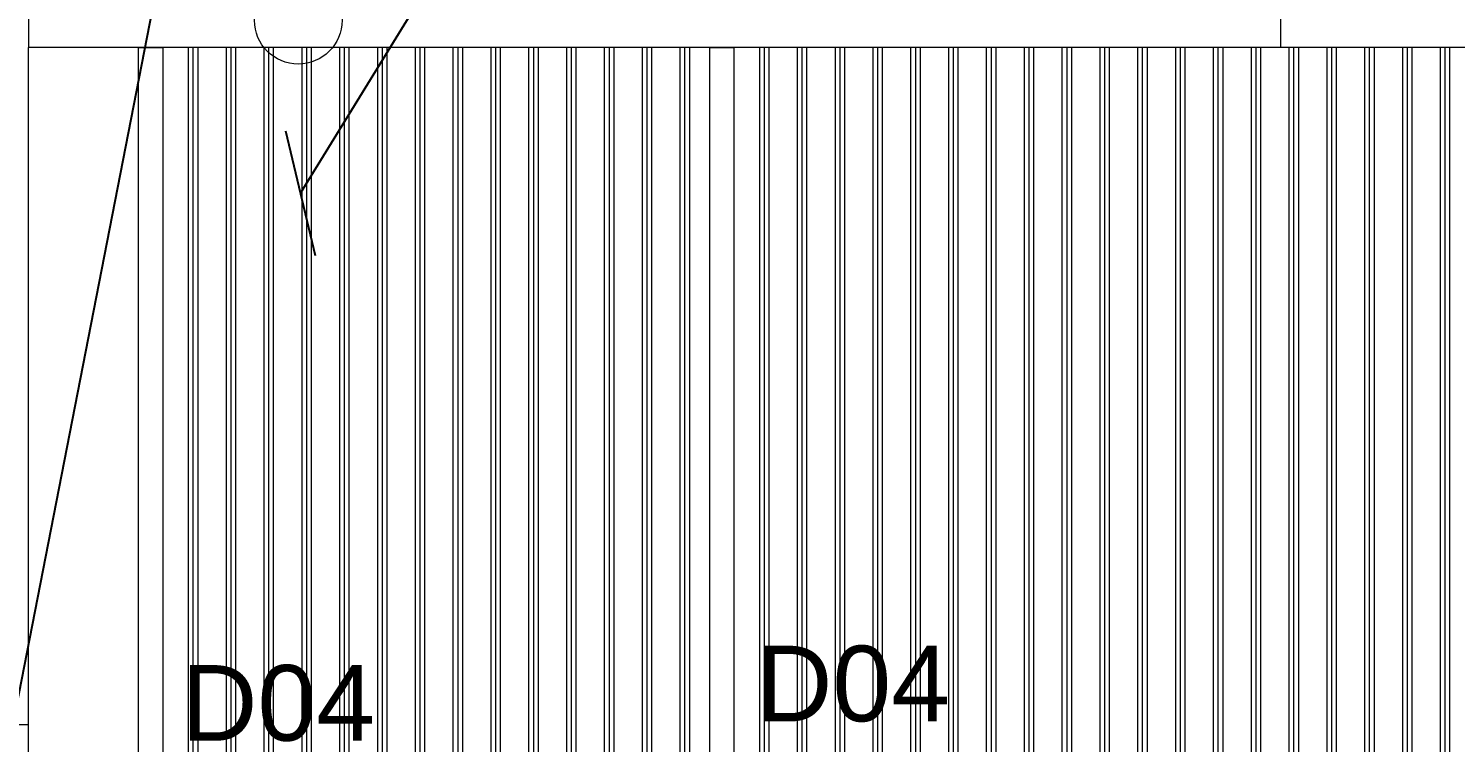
# Model space of a CAD drawing. Extents: x 65572 to 72871, y 30718 to 33858.
# Drawn here: x 66132.6 to 66226.9, y 33473.4 to 33520.6 of the extents above; entities that cross this region are included whole.
import ezdxf

# ---------------------------------------------------------------- set-up
doc = ezdxf.new("R2010")
doc.units = 0
doc.header["$LTSCALE"] = 0.5
doc.header["$MEASUREMENT"] = 0
doc.layers.get('0').update_dxf_attribs({"color": 20, "linetype": 'CONTINUOUS'})
for name, color, linetype, lineweight in [('Annotations', 40, 'CONTINUOUS', 5), ('Hatches', 8, 'CONTINUOUS', 5), ('Viewed', 150, 'CONTINUOUS', 9)]:
    doc.layers.add(name, color=color, linetype=linetype, lineweight=lineweight)
doc.styles.get("Standard").update_dxf_attribs({"font": 'arial.ttf'})
doc.dimstyles.new('ARCH', dxfattribs={"dimscale": 96, "dimtxt": 0.0625, "dimasz": 0.0625, "dimexe": 0.04, "dimexo": 0.09375, "dimgap": 0.03125, "dimtad": 1, "dimdec": 0, "dimrnd": 0.0625, "dimzin": 3, "dimdsep": 46, "dimlunit": 4, "dimtxsty": 'Standard', "dimblk1": 'ARCHTICK', "dimblk2": 'ARCHTICK', "dimsah": 1, "dimcen": 0, "dimdle": 0.03125, "dimclrd": 256, "dimclre": 256, "dimclrt": 256, "dimazin": 0, "dimtfac": 1, "dimtdec": 0, "dimtmove": 2, "dimatfit": 3, "dimldrblk": 'OBLIQUE', "dimfxl": 0.3, "dimfxlon": 1, "dimfrac": 2, "dimarcsym": 0})

# ---------------------------------------------------------------- blocks, each defined once
blk = doc.blocks.new('_ArchTick')
at = {"const_width": 0.15}
blk.add_lwpolyline([(-0.5, -0.5), (0.5, 0.5)], dxfattribs=at)

msp = doc.modelspace()

# ---------------------------------------------------------------- hatches: boundary and pattern name
at = {"layer": 'Hatches', "linetype": 'ByBlock', "true_color": 0xc9c9c9}
h = msp.add_hatch(dxfattribs=at)
h.set_pattern_fill('PLAST', color=9, scale=10, style=0)
h.set_pattern_definition([(90, (65793.8217, 32663.2632), (-2.5, 2e-16), []), (90, (65793.5092, 32663.2632), (-2.5, 2e-16), []), (90, (65793.1967, 32663.2632), (-2.5, 2e-16), [])])
h.paths.add_polyline_path([(66141.516651, 33519.312843), (66141.516651, 33419.830626), (66177.641829, 33419.830626), (66177.641829, 33519.312843)])
h = msp.add_hatch(dxfattribs=at)
h.set_pattern_fill('PLAST', color=9, scale=10, style=0)
h.set_pattern_definition([(90, (65831.572, 32663.2632), (-2.5, 2e-16), []), (90, (65831.2594, 32663.2632), (-2.5, 2e-16), []), (90, (65830.947, 32663.2632), (-2.5, 2e-16), [])])
h.paths.add_polyline_path([(66216.992021, 33419.147431), (66216.992021, 33433.40099), (66236.677157, 33433.40099), (66236.677157, 33418.790937), (66268.99774, 33418.205618), (66268.99774, 33519.312843), (66179.266837, 33519.312843), (66179.266837, 33419.830626)])

# ---------------------------------------------------------------- linework, layer by layer
at = {"layer": 'Annotations'}
msp.add_circle((66150.449861, 33521.121575), 2.892978, dxfattribs=at)
at = {"layer": 'Viewed', "linetype": 'ByBlock'}
for p, q in [((66132.622071, 33522.562859), (66132.622071, 33519.312843)), ((66215.392041, 33519.312843), (66215.392041, 33522.562859)), ((66270.622748, 33519.312843), (66132.622071, 33519.312843)), ((66132.622071, 33416.58061), (66132.622071, 33519.312843)), ((66139.891643, 33519.312843), (66140.346139, 33519.312843)), ((66139.891643, 33419.830626), (66139.891643, 33519.312843)), ((66139.891643, 33519.312843), (66141.516651, 33519.312843)), ((66139.997113, 33519.312843), (66140.346139, 33519.312843)), ((66141.2354, 33519.312843), (66141.411182, 33519.312843)), ((66141.516651, 33419.830626), (66141.516651, 33519.312843)), ((66177.641829, 33419.830626), (66177.641829, 33519.312843)), ((66177.641829, 33519.312843), (66179.266837, 33519.312843)), ((66177.747298, 33519.312843), (66177.92308, 33519.312843)), ((66178.799115, 33519.312843), (66179.266837, 33519.312843)), ((66178.799115, 33519.312843), (66179.161367, 33519.312843)), ((66179.266837, 33419.830626), (66179.266837, 33519.312843)), ((66179.266837, 33419.830626), (66179.266837, 33519.312843)), ((66113.246976, 33474.562624), (66132.622071, 33474.562624))]:
    msp.add_line(p, q, dxfattribs=at)

# ---------------------------------------------------------------- texts
at = {"layer": 'Annotations', "char_height": 5, "width": 60.99887021, "attachment_point": 1}
for insert in [(66180.712131, 33479.773939), (66142.710847, 33478.494055)]:
    msp.add_mtext('{D04}', dxfattribs=dict(at, insert=insert))

# ---------------------------------------------------------------- leaders
at = {"layer": 'Annotations', "linetype": 'ByBlock'}
for points in [[(66087.323399, 33508.257454), (66155.238963, 33595.931753), (66160.428617, 33595.931753)], [(66123.016901, 33430.691472), (66155.238963, 33595.650365), (66160.428617, 33595.650365)], [(66150.590386, 33509.694804), (66166.211978, 33535.042063), (66174.994469, 33535.042063)]]:
    msp.add_leader(points, dimstyle='ARCH', dxfattribs=at)

doc.saveas('drawing.dxf')
